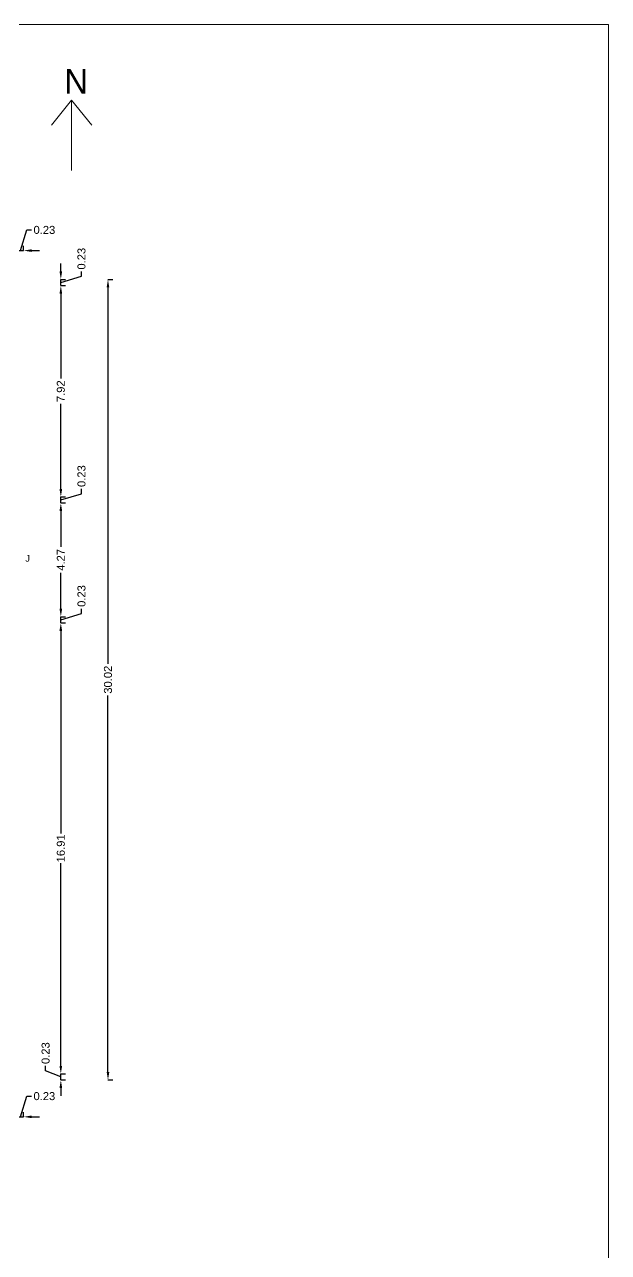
# Model space of a CAD drawing. Header units: metres. Extents: x -278 to 15491, y -352 to 277.
# Drawn here: x 15361.05 to 15382.95, y -295.04 to -248.99 of the extents above; entities that cross this region are included whole.
import ezdxf

# ---------------------------------------------------------------- set-up
doc = ezdxf.new("R2010")
doc.units = ezdxf.units.M
doc.header["$MEASUREMENT"] = 0
doc.layers.add('0 @ 1', color=7, linetype='Continuous')
doc.layers.add('NORTH_DIRECTION', color=7, linetype='Continuous', lineweight=0)
doc.styles.get("Standard").update_dxf_attribs({"font": 'arial.ttf'})
doc.styles.add('USA TEXT', font='GOTHIC.TTF')
doc.dimstyles.new('Annotative', dxfattribs={"dimscale": 0, "dimtxt": 0.3, "dimasz": 0.3, "dimexe": 0.18, "dimexo": 0.0625, "dimgap": 0.09, "dimtad": 0, "dimzin": 0, "dimdsep": 46, "dimtxsty": 'Standard', "dimcen": 0.09, "dimadec": 0, "dimazin": 0, "dimtfac": 1, "dimtofl": 0, "dimtmove": 0, "dimatfit": 3, "dimfxl": 0, "dimtolj": 1, "dimtzin": 0, "dimarcsym": 0})

# ---------------------------------------------------------------- blocks, each defined once
blk = doc.blocks.new('*D190')
at = {"color": 0, "lineweight": -2, "ltscale": 10}
for p, q in [((15360.906, -257.468), (15361.139, -256.693)), ((15361.139, -256.693), (15361.319, -256.693)), ((15360.792, -257.468), (15360.792, -257.288)), ((15361.02, -257.468), (15361.02, -257.288)), ((15360.492, -257.468), (15360.192, -257.468)), ((15360.792, -257.468), (15361.02, -257.468)), ((15361.32, -257.468), (15361.62, -257.468))]:
    blk.add_line(p, q, dxfattribs=at)
at = {"color": 0, "lineweight": 0, "ltscale": 10}
for points in [[(15360.492, -257.418), (15360.492, -257.518), (15360.792, -257.468)], [(15361.32, -257.418), (15361.32, -257.518), (15361.02, -257.468)]]:
    blk.add_solid(points, dxfattribs=at)
at = {"layer": 'Defpoints', "color": 0, "lineweight": 0, "ltscale": 10}
for p in [(15360.792, -257.468), (15361.02, -257.468), (15361.02, -257.468)]:
    blk.add_point(p, dxfattribs=at)
at = {"color": 0, "lineweight": 0, "ltscale": 10, "insert": (15361.798, -256.693), "char_height": 0.3, "attachment_point": 5}
blk.add_mtext('\\A1;0.23', dxfattribs=at)
blk = doc.blocks.new('*D197')
at = {"color": 0, "lineweight": -2, "ltscale": 10}
for p, q in [((15362.414, -271.426), (15362.594, -271.426)), ((15362.414, -271.726), (15362.414, -279.33)), ((15362.414, -288.039), (15362.414, -280.436)), ((15362.414, -288.339), (15362.594, -288.339))]:
    blk.add_line(p, q, dxfattribs=at)
at = {"color": 0, "lineweight": 0, "ltscale": 10}
for points in [[(15362.364, -271.726), (15362.464, -271.726), (15362.414, -271.426)], [(15362.364, -288.039), (15362.464, -288.039), (15362.414, -288.339)]]:
    blk.add_solid(points, dxfattribs=at)
at = {"layer": 'Defpoints', "color": 0, "lineweight": 0, "ltscale": 10}
for p in [(15362.391, -271.426), (15362.414, -271.426), (15362.391, -288.339)]:
    blk.add_point(p, dxfattribs=at)
at = {"color": 0, "lineweight": 0, "ltscale": 10, "insert": (15362.414, -279.883), "char_height": 0.3, "attachment_point": 5, "rotation": 90}
blk.add_mtext('\\A1;16.91', dxfattribs=at)
blk = doc.blocks.new('*D198')
at = {"color": 0, "lineweight": -2, "ltscale": 10}
for p, q in [((15362.414, -270.897), (15362.414, -270.597)), ((15362.414, -271.312), (15363.189, -271.079)), ((15362.414, -271.197), (15362.594, -271.197)), ((15362.414, -271.426), (15362.414, -271.197)), ((15363.189, -271.079), (15363.189, -270.899)), ((15362.414, -271.426), (15362.594, -271.426)), ((15362.414, -271.726), (15362.414, -272.026))]:
    blk.add_line(p, q, dxfattribs=at)
at = {"color": 0, "lineweight": 0, "ltscale": 10}
for points in [[(15362.364, -270.897), (15362.464, -270.897), (15362.414, -271.197)], [(15362.364, -271.726), (15362.464, -271.726), (15362.414, -271.426)]]:
    blk.add_solid(points, dxfattribs=at)
at = {"layer": 'Defpoints', "color": 0, "lineweight": 0, "ltscale": 10}
for p in [(15362.414, -271.197), (15362.414, -271.197), (15362.391, -271.426)]:
    blk.add_point(p, dxfattribs=at)
at = {"color": 0, "lineweight": 0, "ltscale": 10, "insert": (15363.189, -270.42), "char_height": 0.3, "attachment_point": 5, "rotation": 90}
blk.add_mtext('\\A1;0.23', dxfattribs=at)
blk = doc.blocks.new('*D199')
at = {"color": 0, "lineweight": -2, "ltscale": 10}
for p, q in [((15362.414, -266.931), (15362.594, -266.931)), ((15362.414, -267.231), (15362.414, -268.578)), ((15362.414, -270.897), (15362.414, -269.55)), ((15362.414, -271.197), (15362.594, -271.197))]:
    blk.add_line(p, q, dxfattribs=at)
at = {"color": 0, "lineweight": 0, "ltscale": 10}
for points in [[(15362.364, -267.231), (15362.464, -267.231), (15362.414, -266.931)], [(15362.364, -270.897), (15362.464, -270.897), (15362.414, -271.197)]]:
    blk.add_solid(points, dxfattribs=at)
at = {"layer": 'Defpoints', "color": 0, "lineweight": 0, "ltscale": 10}
for p in [(15362.414, -266.931), (15362.414, -266.931), (15362.414, -271.197)]:
    blk.add_point(p, dxfattribs=at)
at = {"color": 0, "lineweight": 0, "ltscale": 10, "insert": (15362.414, -269.064), "char_height": 0.3, "attachment_point": 5, "rotation": 90}
blk.add_mtext('\\A1;4.27', dxfattribs=at)
blk = doc.blocks.new('*D200')
at = {"color": 0, "lineweight": -2, "ltscale": 10}
for p, q in [((15362.414, -266.402), (15362.414, -266.102)), ((15362.414, -266.816), (15363.189, -266.584)), ((15363.189, -266.584), (15363.189, -266.404)), ((15362.414, -266.702), (15362.594, -266.702)), ((15362.414, -266.931), (15362.414, -266.702)), ((15362.414, -266.931), (15362.594, -266.931)), ((15362.414, -267.231), (15362.414, -267.531))]:
    blk.add_line(p, q, dxfattribs=at)
at = {"color": 0, "lineweight": 0, "ltscale": 10}
for points in [[(15362.364, -266.402), (15362.464, -266.402), (15362.414, -266.702)], [(15362.364, -267.231), (15362.464, -267.231), (15362.414, -266.931)]]:
    blk.add_solid(points, dxfattribs=at)
at = {"layer": 'Defpoints', "color": 0, "lineweight": 0, "ltscale": 10}
for p in [(15362.414, -266.702), (15362.414, -266.702), (15362.414, -266.931)]:
    blk.add_point(p, dxfattribs=at)
at = {"color": 0, "lineweight": 0, "ltscale": 10, "insert": (15363.189, -265.924), "char_height": 0.3, "attachment_point": 5, "rotation": 90}
blk.add_mtext('\\A1;0.23', dxfattribs=at)
blk = doc.blocks.new('*D201')
at = {"color": 0, "lineweight": -2, "ltscale": 10}
for p, q in [((15362.414, -258.779), (15362.594, -258.779)), ((15362.414, -259.079), (15362.414, -262.264)), ((15362.414, -266.402), (15362.414, -263.218)), ((15362.414, -266.702), (15362.594, -266.702))]:
    blk.add_line(p, q, dxfattribs=at)
at = {"color": 0, "lineweight": 0, "ltscale": 10}
for points in [[(15362.364, -259.079), (15362.464, -259.079), (15362.414, -258.779)], [(15362.364, -266.402), (15362.464, -266.402), (15362.414, -266.702)]]:
    blk.add_solid(points, dxfattribs=at)
at = {"layer": 'Defpoints', "color": 0, "lineweight": 0, "ltscale": 10}
for p in [(15362.414, -258.779), (15362.414, -258.779), (15362.414, -266.702)]:
    blk.add_point(p, dxfattribs=at)
at = {"color": 0, "lineweight": 0, "ltscale": 10, "insert": (15362.414, -262.741), "char_height": 0.3, "attachment_point": 5, "rotation": 90}
blk.add_mtext('\\A1;7.92', dxfattribs=at)
blk = doc.blocks.new('*D202')
at = {"color": 0, "lineweight": -2, "ltscale": 10}
for p, q in [((15362.414, -258.249), (15362.414, -257.949)), ((15363.189, -258.432), (15363.189, -258.252)), ((15362.414, -258.664), (15363.189, -258.432)), ((15362.414, -258.549), (15362.594, -258.549)), ((15362.414, -258.779), (15362.414, -258.549)), ((15362.414, -258.779), (15362.594, -258.779)), ((15362.414, -259.079), (15362.414, -259.379))]:
    blk.add_line(p, q, dxfattribs=at)
at = {"color": 0, "lineweight": 0, "ltscale": 10}
for points in [[(15362.364, -258.249), (15362.464, -258.249), (15362.414, -258.549)], [(15362.364, -259.079), (15362.464, -259.079), (15362.414, -258.779)]]:
    blk.add_solid(points, dxfattribs=at)
at = {"layer": 'Defpoints', "color": 0, "lineweight": 0, "ltscale": 10}
for p in [(15362.414, -258.549), (15362.414, -258.549), (15362.414, -258.779)]:
    blk.add_point(p, dxfattribs=at)
at = {"color": 0, "lineweight": 0, "ltscale": 10, "insert": (15363.189, -257.772), "char_height": 0.3, "attachment_point": 5, "rotation": 90}
blk.add_mtext('\\A1;0.23', dxfattribs=at)
blk = doc.blocks.new('*D203')
at = {"color": 0, "lineweight": -2, "ltscale": 10}
for p, q in [((15362.414, -288.039), (15362.414, -287.739)), ((15361.844, -288.222), (15361.844, -288.042)), ((15362.414, -288.454), (15361.844, -288.222)), ((15362.414, -288.339), (15362.594, -288.339)), ((15362.414, -288.569), (15362.414, -288.339)), ((15362.414, -288.569), (15362.594, -288.569)), ((15362.414, -288.869), (15362.414, -289.169))]:
    blk.add_line(p, q, dxfattribs=at)
at = {"color": 0, "lineweight": 0, "ltscale": 10}
for points in [[(15362.364, -288.039), (15362.464, -288.039), (15362.414, -288.339)], [(15362.364, -288.869), (15362.464, -288.869), (15362.414, -288.569)]]:
    blk.add_solid(points, dxfattribs=at)
at = {"layer": 'Defpoints', "color": 0, "lineweight": 0, "ltscale": 10}
for p in [(15362.414, -288.339), (15362.414, -288.339), (15362.414, -288.569)]:
    blk.add_point(p, dxfattribs=at)
at = {"color": 0, "lineweight": 0, "ltscale": 10, "insert": (15361.844, -287.562), "char_height": 0.3, "attachment_point": 5, "rotation": 90}
blk.add_mtext('\\A1;0.23', dxfattribs=at)
blk = doc.blocks.new('*D204')
at = {"color": 0, "lineweight": -2, "ltscale": 10}
for p, q in [((15364.182, -258.549), (15364.362, -258.549)), ((15364.182, -258.849), (15364.182, -272.965)), ((15364.182, -288.269), (15364.182, -274.154)), ((15364.182, -288.569), (15364.362, -288.569))]:
    blk.add_line(p, q, dxfattribs=at)
at = {"color": 0, "lineweight": 0, "ltscale": 10}
for points in [[(15364.132, -258.849), (15364.232, -258.849), (15364.182, -258.549)], [(15364.132, -288.269), (15364.232, -288.269), (15364.182, -288.569)]]:
    blk.add_solid(points, dxfattribs=at)
at = {"layer": 'Defpoints', "color": 0, "lineweight": 0, "ltscale": 10}
for p in [(15364.182, -258.549), (15364.182, -258.549), (15364.182, -288.569)]:
    blk.add_point(p, dxfattribs=at)
at = {"color": 0, "lineweight": 0, "ltscale": 10, "insert": (15364.182, -273.559), "char_height": 0.3, "attachment_point": 5, "rotation": 90}
blk.add_mtext('\\A1;30.02', dxfattribs=at)
blk = doc.blocks.new('*D210')
at = {"color": 0, "lineweight": -2, "ltscale": 10}
for p, q in [((15360.905, -289.951), (15361.138, -289.176)), ((15361.138, -289.176), (15361.318, -289.176)), ((15360.49, -289.951), (15360.19, -289.951)), ((15360.79, -289.951), (15360.79, -289.771)), ((15360.79, -289.951), (15361.02, -289.951)), ((15361.02, -289.951), (15361.02, -289.771)), ((15361.32, -289.951), (15361.62, -289.951))]:
    blk.add_line(p, q, dxfattribs=at)
at = {"color": 0, "lineweight": 0, "ltscale": 10}
for points in [[(15360.49, -289.901), (15360.49, -290.001), (15360.79, -289.951)], [(15361.32, -289.901), (15361.32, -290.001), (15361.02, -289.951)]]:
    blk.add_solid(points, dxfattribs=at)
at = {"layer": 'Defpoints', "color": 0, "lineweight": 0, "ltscale": 10}
for p in [(15360.79, -289.951), (15361.02, -289.951), (15361.02, -289.951)]:
    blk.add_point(p, dxfattribs=at)
at = {"color": 0, "lineweight": 0, "ltscale": 10, "insert": (15361.797, -289.176), "char_height": 0.3, "attachment_point": 5}
blk.add_mtext('\\A1;0.23', dxfattribs=at)

msp = doc.modelspace()

# ---------------------------------------------------------------- linework, layer by layer
at = {"lineweight": 0, "ltscale": 10}
msp.add_lwpolyline([(15262.322, -248.991), (15382.947, -248.991), (15382.947, -334.031), (15262.322, -334.031)], close=True, dxfattribs=at)
at = {"layer": 'NORTH_DIRECTION'}
for points in [[(15362.818, -254.459), (15362.818, -254.459), (15362.818, -251.821), (15362.06, -252.76)], [(15363.582, -252.768), (15363.582, -252.768), (15362.818, -251.821)]]:
    msp.add_lwpolyline(points, dxfattribs=at)

# ---------------------------------------------------------------- texts
at = {"lineweight": 0}
msp.add_text('J', height=0.25, dxfattribs=at).set_placement((15361.082, -269.134))
at = {"layer": 'NORTH_DIRECTION', "insert": (15362.543, -250.659), "char_height": 0.923, "attachment_point": 1, "style": 'USA TEXT'}
msp.add_mtext_dynamic_manual_height_columns('N', width=1.18507, gutter_width=30, heights=[2.651], dxfattribs=at)

# ---------------------------------------------------------------- dimensions: what is measured, and where the dimension line sits
at = {"layer": '0 @ 1', "lineweight": 0, "ltscale": 10}
for base, p1, p2, angle, picture, middle in [((15361.02, -257.468), (15360.792, -257.468), (15361.02, -257.468), 180, '*D190', (15361.409, -256.693)), ((15362.414, -258.549), (15362.414, -258.779), (15362.414, -258.549), 270, '*D202', (15363.189, -258.162)), ((15362.414, -258.779), (15362.414, -266.702), (15362.414, -258.779), 270, '*D201', (15362.414, -262.741)), ((15362.414, -266.702), (15362.414, -266.931), (15362.414, -266.702), 270, '*D200', (15363.189, -266.314)), ((15362.414, -266.931), (15362.414, -271.197), (15362.414, -266.931), 270, '*D199', (15362.414, -269.064)), ((15362.414, -271.197), (15362.391, -271.426), (15362.414, -271.197), 270, '*D198', (15363.189, -270.809)), ((15361.02, -289.951), (15360.79, -289.951), (15361.02, -289.951), 180, '*D210', (15361.408, -289.176))]:
    dim = msp.add_linear_dim(base=base, p1=p1, p2=p2, angle=angle, dimstyle='Annotative', override={"dimscale": 1, "dimtix": 0, "dimtofl": 0, "dimtmove": 1, "dimatfit": 3, "dimfxl": 7.5, "dimfxlon": 1, "dimarcsym": 1}, dxfattribs=at)
    dim.commit()
    dim.dimension.update_dxf_attribs({"geometry": picture, "text_midpoint": middle})
for p1, p2, distance, picture, middle in [((15364.182, -288.569), (15364.182, -258.549), 0, '*D204', (15364.182, -273.559)), ((15362.391, -288.339), (15362.391, -271.426), -0.023, '*D197', (15362.414, -279.883))]:
    dim = msp.add_aligned_dim(p1=p1, p2=p2, distance=distance, dimstyle='Annotative', override={"dimscale": 1, "dimtix": 0, "dimtofl": 0, "dimtmove": 0, "dimatfit": 3, "dimfxl": 7.5, "dimfxlon": 1, "dimarcsym": 1}, dxfattribs=at)
    dim.commit()
    dim.dimension.update_dxf_attribs({"geometry": picture, "text_midpoint": middle})
dim = msp.add_linear_dim(base=(15362.414, -288.339), p1=(15362.414, -288.569), p2=(15362.414, -288.339), angle=270, dimstyle='Annotative', override={"dimscale": 1, "dimtix": 0, "dimtofl": 0, "dimtmove": 1, "dimatfit": 3, "dimfxl": 7.5, "dimfxlon": 1, "dimarcsym": 1}, dxfattribs=at)
dim.commit()
dim.dimension.update_dxf_attribs({"geometry": '*D203', "text_midpoint": (15361.844, -287.952), "dimtype": 128})

doc.saveas('drawing.dxf')
